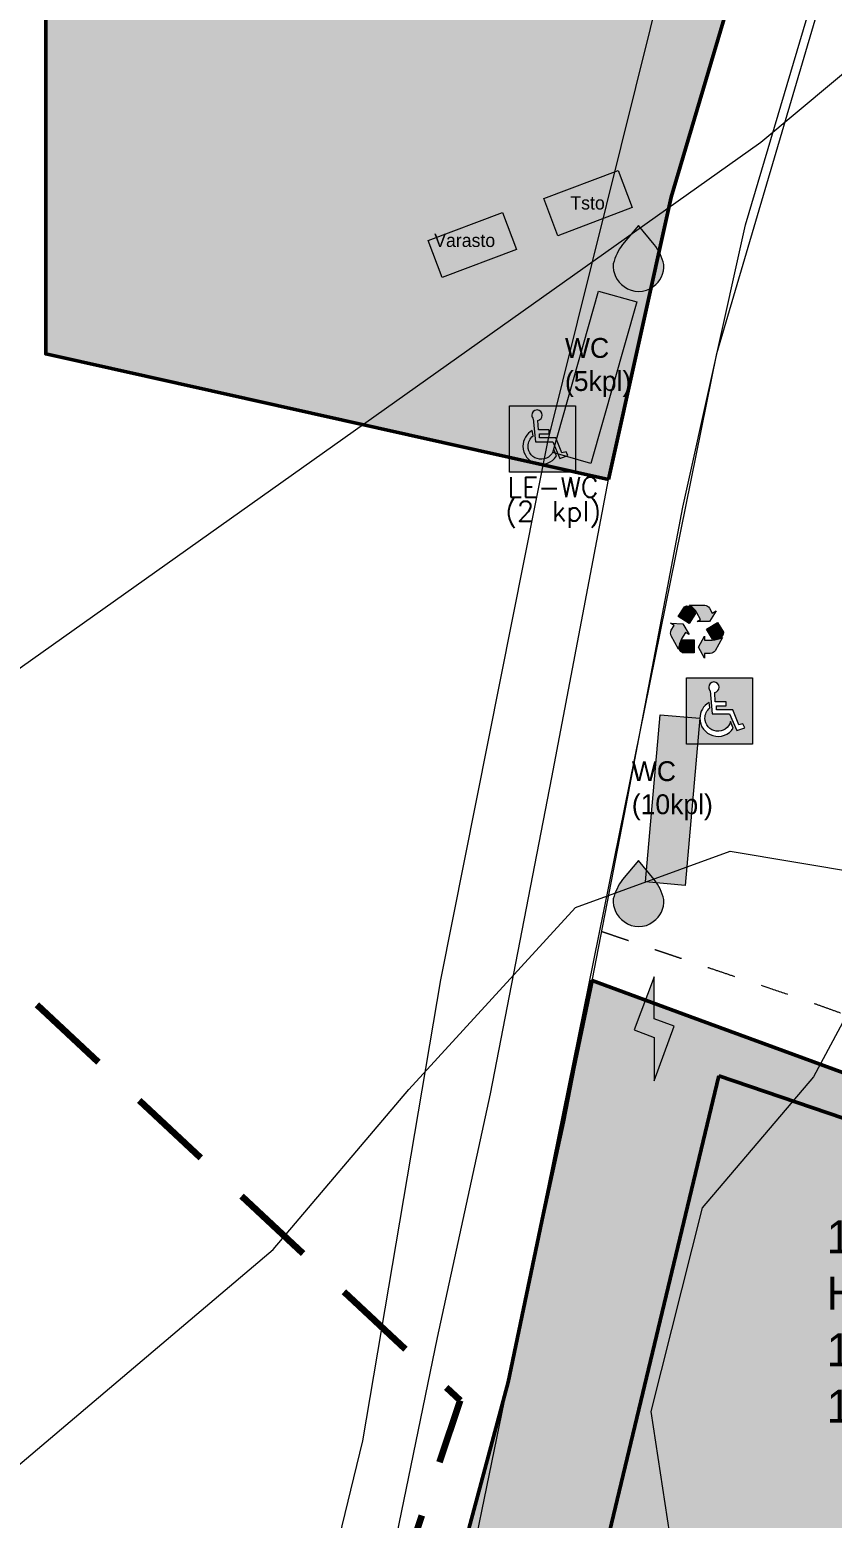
# Model space of a CAD drawing. Header units: millimetres. Extents: x 396621004 to 402046651, y 6785344214 to 6789799943.
# Drawn here: x 398782623 to 398843273, y 6787404145 to 6787516567 of the extents above; entities that cross this region are included whole.
import ezdxf
from ezdxf.enums import TextEntityAlignment as Align

# ---------------------------------------------------------------- set-up
doc = ezdxf.new("R2010")
doc.units = ezdxf.units.MM
doc.header["$MEASUREMENT"] = 0
for name, pattern in [('Katkoviiva', [4233.333333, 2116.666667, -2116.666667]), ('Katkoviiva pitkä', [10583.333015, 6349.999905, -4233.333111]), ('Piiloviiva', [3175, 2116.666667, -1058.333333])]:
    doc.linetypes.add(name, pattern=pattern)
for name, color, linetype, lineweight in [('01 Ilmakuva - tiet_Kynä_nro__2', 8, 'Continuous', 15), ('02 Johtolinjat_Kynä_nro__101', 252, 'Continuous', 15), ('02 Korkeuskayrat_Kynä_nro__2', 8, 'Continuous', 15), ('02 Polut_Kynä_nro__2', 8, 'Continuous', 15), ('03 Alueiden rajat_Kynä_nro__1', 7, 'Continuous', 13), ('03 Bajamajat_Kynä_nro__1', 7, 'Continuous', 13), ('03 Liikennealueet_Kynä_nro__1', 7, 'Continuous', 13), ('03 Liikennealueet_Kynä_nro__2', 8, 'Continuous', 15), ('03 Reitit_Kynä_nro__120', 7, 'Continuous', 20), ('04 Sähköt_Kynä_nro__1', 7, 'Continuous', 13), ('ARCHICAD-vyöhykeleimat_Kynä_nro__1', 7, 'Continuous', 13)]:
    doc.layers.add(name, color=color, linetype=linetype, lineweight=lineweight)
for name, color, linetype, lineweight, true_color in [('01 Suurleirialueen rajat_Kynä_nro__213', 7, 'Continuous', 100, 0xdf0000), ('02 Tiet_Kynä_nro__102', 7, 'Continuous', 15, 0xcccccc), ('03 Alaleirit_Kynä_nro__201', 7, 'Continuous', 50, 0x992dbe), ('03 Alaleirit_Kynä_nro__241', 7, 'Continuous', 13, 0xca92de), ('03 Alueiden rajat_Kynä_nro__205', 7, 'Continuous', 50, 0xb0b0b0), ('03 Alueiden rajat_Kynä_nro__225', 7, 'Continuous', 0, 0xc3c3c3), ('03 Alueiden rajat_Kynä_nro__4', 7, 'Continuous', 20, 0x029e21), ('03 Bajamajat_Kynä_nro__3', 7, 'Continuous', 18, 0xff6600), ('03 Bajamajat_Kynä_nro__4', 7, 'Continuous', 20, 0x029e21), ('03 Bajamajat_Kynä_nro__5', 7, 'Continuous', 25, 0x40a5ff), ('03 Vyöhykkeet_Kynä_nro__203', 7, 'Continuous', 50, 0xf6ea27), ('03 Vyöhykkeet_Kynä_nro__205', 7, 'Continuous', 50, 0xb0b0b0), ('04 Sähköt_Kynä_nro__203', 7, 'Continuous', 50, 0xf6ea27)]:
    doc.layers.add(name, color=color, linetype=linetype, lineweight=lineweight, true_color=true_color)
doc.layers.add('03 Vyöhykkeet', color=7, linetype='Continuous')

# ---------------------------------------------------------------- blocks, each defined once
blk = doc.blocks.new('Häekäsy_142_43', base_point=(398850300, 6787419146))
at = {"layer": '03 Vyöhykkeet_Kynä_nro__203', "linetype": 'Continuous', "lineweight": 0, "true_color": 0xfefefe}
blk.add_hatch(color=7, dxfattribs=at).paths.add_polyline_path([(398834692, 6787437558), (398826435, 6787403123), (398863904, 6787394138), (398881443, 6787426348), (398862964, 6787427946)])
at = {"layer": '03 Vyöhykkeet_Kynä_nro__205', "color": 253, "linetype": 'Continuous', "lineweight": 50, "true_color": 0xb0b0b0, "flags": 128}
blk.add_lwpolyline([(398834692, 6787437558), (398826435, 6787403123), (398863904, 6787394138), (398881443, 6787426348), (398862964, 6787427946)], close=True, dxfattribs=at)
at = {"layer": 'ARCHICAD-vyöhykeleimat_Kynä_nro__1', "color": 7, "lineweight": 13}
for tag, p in [('ROOM_NUMBER', (398842853, 6787426646)), ('ROOM_NAME', (398842853, 6787422398)), ('DUMMY_153', (398856498, 6787418466)), ('DUMMY_151', (398842853, 6787418119)), ('DUMMY_152', (398853579, 6787418116)), ('DUMMY_154', (398842853, 6787413858)), ('rivi_04b', (398847879, 6787413868))]:
    blk.add_attdef(tag, text='', height=2500, dxfattribs=at).set_placement(p, align=Align.TOP_LEFT)

msp = doc.modelspace()

# ---------------------------------------------------------------- hatches: boundary and pattern name
at = {"layer": '03 Alaleirit_Kynä_nro__241', "linetype": 'Continuous', "lineweight": 0, "true_color": 0x322437}
msp.add_hatch(color=189, dxfattribs=at).paths.add_polyline_path([(398761488.87, 6787280414.35), (398746065.9, 6787244069.89), (398749516.72, 6787237168.24), (398755090.21, 6787232398.87), (398817310.39, 6787205497.41), (398823436.09, 6787201950.59), (398834725.61, 6787195227.42), (398841315.09, 6787188671.56), (398846569.04, 6787188841.05), (398850594.55, 6787193256.54), (398857322.15, 6787205585.18), (398861008.93, 6787211268.97), (398868843.34, 6787207735.8), (398876831.37, 6787210961.74), (398892500.19, 6787215262.98), (398913182.02, 6787205390.16), (398915897.71, 6787217242.58), (398968839.6, 6787264556.27), (398994948.64, 6787284763.49), (399024965.2, 6787322368.63), (398911475.63, 6787410505.45), (398884356.17, 6787429343.56), (398863568.67, 6787430651.77), (398832518.41, 6787442040.02), (398825137.15, 6787444747.24), (398818787.92, 6787414409.87), (398809499.28, 6787379888.28), (398801044.48, 6787359877.27), (398785392.88, 6787325543.89)])
at = {"layer": '03 Alueiden rajat_Kynä_nro__225', "linetype": 'Continuous', "lineweight": 0, "true_color": 0x616161}
msp.add_hatch(color=251, dxfattribs=at).paths.add_polyline_path([(398826355.7, 6787482604.8), (398783831.9, 6787492078.48), (398783831.9, 6787663897.3), (398796612.43, 6787657024.31), (398803016.47, 6787652950.01), (398809281.79, 6787648963.96), (398817949.8, 6787640137.3), (398824117.04, 6787632096.66), (398830295.56, 6787620818.52), (398835630.14, 6787611926.41), (398841644.54, 6787602354.22), (398855703.42, 6787587020.71), (398863899.51, 6787579959.09), (398869144.37, 6787576553.78), (398864564.83, 6787571585.15), (398854827.23, 6787558062.06), (398846373.17, 6787542852.53), (398837668.5, 6787526094.75), (398831106.57, 6787503929.68)])
at = {"layer": '03 Alueiden rajat_Kynä_nro__4', "linetype": 'Continuous', "lineweight": 20, "true_color": 0x029e21}
for points in [[(398832461.14, 6787471733), (398831633.27, 6787472258.74), (398832099.45, 6787472990.21, -0.395889763), (398832706.79, 6787472854.58, -0.090965243), (398832939.82, 6787472484.06)], [(398834203.75, 6787472508.61), (398834507.22, 6787472675.83), (398833996.36, 6787471878.1), (398833056.49, 6787471876.41), (398833326.65, 6787472025.28), (398833045.23, 6787472536, 0.104084401), (398832481.24, 6787473112.94), (398833635.43, 6787473112.94, -0.201195296), (398833994.55, 6787472888.24)], [(398831335.9, 6787471576.73), (398831040.21, 6787471757.35), (398831986.28, 6787471709.26), (398832453.76, 6787470893.9), (398832190.52, 6787471054.69), (398831886.55, 6787470557.06, 0.104084401), (398831665.17, 6787469781.22), (398831092.88, 6787470783.54, -0.201195296), (398831109.95, 6787471206.83)], [(398833770.82, 6787471298.92), (398834607.42, 6787471810.67), (398835058.84, 6787471070, -0.395889763), (398834669.6, 6787470584.45, -0.090965243), (398834234.33, 6787470538.4)], [(398832826.85, 6787470491.23), (398832828.45, 6787469510.53), (398831961.06, 6787469510.53, -0.395889763), (398831749.01, 6787470095.59, -0.090965243), (398831936.22, 6787470491.23)], [(398833621.45, 6787469459.43), (398833621.45, 6787469112.94), (398833169.32, 6787469945.37), (398833621.45, 6787470769.35), (398833621.45, 6787470460.88), (398834204.57, 6787470460.88, 0.104084401), (398834982.07, 6787470676.38), (398834425.03, 6787469665.52, -0.201195296), (398834054.9, 6787469459.43)]]:
    msp.add_hatch(color=104, dxfattribs=at).paths.add_polyline_path(points)
at = {"layer": '03 Bajamajat_Kynä_nro__3', "linetype": 'Continuous', "lineweight": 18, "true_color": 0xff6600}
for points in [[(398822143.34, 6787484627.07), (398825607.6, 6787496827.29), (398828493.51, 6787496007.84), (398825029.25, 6787483807.61)], [(398829163.21, 6787452198.67), (398830279.53, 6787464831.98), (398833267.88, 6787464567.92), (398832151.56, 6787451934.61)]]:
    msp.add_hatch(color=30, dxfattribs=at).paths.add_polyline_path(points)
at = {"layer": '03 Bajamajat_Kynä_nro__4', "linetype": 'Continuous', "lineweight": 20, "true_color": 0x029e21}
h = msp.add_hatch(color=104, dxfattribs=at)
h.paths.add_polyline_path([(398818877.4, 6787488156.93), (398823877.4, 6787488156.93), (398823877.4, 6787483156.93), (398818877.4, 6787483156.93)])
h.paths.add_polyline_path([(398821355.7, 6787487456.28, 1), (398820564.54, 6787487456.28, 0.200136451), (398820681.72, 6787487175.25), (398820835.25, 6787485443.31), (398822148.92, 6787485443.31), (398822683.39, 6787484194.57), (398823292.77, 6787484399.36), (398823152.91, 6787484699.06), (398822843.22, 6787484614.15), (398822388.68, 6787485757.99), (398821149.93, 6787485757.99), (398821149.93, 6787486037.71), (398821889.19, 6787486037.71), (398821889.19, 6787486342.4), (398821060.02, 6787486342.4), (398821029.65, 6787487066.86, 0.363359054)], flags=0)
h.paths.add_polyline_path([(398820595.64, 6787486307.18, 0.270475744), (398819899.03, 6787485113.64, 0.749567339), (398822424.83, 6787484375.43), (398822222.79, 6787484862.86, -0.878957873), (398820284.39, 6787485113.64, -0.229480682), (398820659.04, 6787485886.96)], flags=0)
h = msp.add_hatch(color=104, dxfattribs=at)
h.paths.add_polyline_path([(398832246.25, 6787467611.2), (398837246.25, 6787467611.2), (398837246.25, 6787462611.2), (398832246.25, 6787462611.2)])
h.paths.add_polyline_path([(398834724.55, 6787466910.56, 1), (398833933.39, 6787466910.56, 0.200136451), (398834050.58, 6787466629.53), (398834204.1, 6787464897.59), (398835517.77, 6787464897.59), (398836052.24, 6787463648.85), (398836661.62, 6787463853.64), (398836521.76, 6787464153.34), (398836212.08, 6787464068.42), (398835757.53, 6787465212.27), (398834518.78, 6787465212.27), (398834518.78, 6787465491.99), (398835258.04, 6787465491.99), (398835258.04, 6787465796.68), (398834428.87, 6787465796.68), (398834398.51, 6787466521.14, 0.363359054)], flags=0)
h.paths.add_polyline_path([(398833964.49, 6787465761.45, 0.270475744), (398833267.88, 6787464567.92, 0.749567339), (398835793.68, 6787463829.71), (398835591.64, 6787464317.14, -0.878957873), (398833653.24, 6787464567.92, -0.229480682), (398834027.89, 6787465341.23)], flags=0)
at = {"layer": '03 Bajamajat_Kynä_nro__5', "linetype": 'Continuous', "lineweight": 25, "true_color": 0x40a5ff}
for points in [[(398826726.47, 6787498895.13, 0.271295832), (398827541.38, 6787497171.28, 0.34117892), (398829751.05, 6787497171.28, 0.268495048), (398830534.86, 6787498831.89, 0.116554301), (398829814.81, 6787500355.07), (398828638.38, 6787501794.33), (398827426.6, 6787500355.07, 0.097190875)], [(398826726.47, 6787450930.63, 0.271295832), (398827541.38, 6787449206.78, 0.34117892), (398829751.05, 6787449206.78, 0.268495048), (398830534.86, 6787450867.39, 0.116554301), (398829814.81, 6787452390.57), (398828638.38, 6787453829.83), (398827426.6, 6787452390.57, 0.097190875)]]:
    msp.add_hatch(color=153, dxfattribs=at).paths.add_polyline_path(points)
at = {"layer": '03 Liikennealueet_Kynä_nro__2', "linetype": 'Continuous', "lineweight": 15}
for points in [[(398821482.08, 6787503818.85), (398827095.43, 6787505937.89), (398828154.95, 6787503131.21), (398822541.6, 6787501012.18)], [(398812725.85, 6787500653.52), (398818339.2, 6787502772.56), (398819398.72, 6787499965.88), (398813785.37, 6787497846.84)]]:
    msp.add_hatch(color=8, dxfattribs=at).paths.add_polyline_path(points)
at = {"layer": '04 Sähköt_Kynä_nro__203', "linetype": 'Continuous', "lineweight": 50, "true_color": 0xf6ea27}
msp.add_hatch(color=2, dxfattribs=at).paths.add_polyline_path([(398831313.86, 6787441311.83), (398829813.86, 6787441857.84), (398829813.86, 6787445026.33), (398828313.86, 6787441026.33), (398829813.86, 6787440463.83), (398829813.86, 6787437191.01)])

# ---------------------------------------------------------------- linework, layer by layer
at = {"layer": '01 Ilmakuva - tiet_Kynä_nro__2', "color": 8, "linetype": 'Continuous', "lineweight": 15, "flags": 128}
for points in [[(398830619.55, 6787521137.63), (398821771.27, 6787485560.19), (398813660.36, 6787444821.26), (398807761.51, 6787409981.18), (398801488.08, 6787384207.85), (398790075.77, 6787355012.08), (398770893.7, 6787318549.01), (398740846.43, 6787265090.68), (398726024.23, 6787234500.48), (398713922.88, 6787217013.92), (398697711.09, 6787201493.71), (398681333.58, 6787186941.26), (398661580.64, 6787175870.58), (398636510.53, 6787169050.04), (398619551.34, 6787166284.95), (398590375.93, 6787157851.39), (398467733.71, 6787134766.44)], [(398761865.42, 6787281301.7), (398791863.41, 6787338277.87), (398809120.2, 6787378876.22), (398819052.78, 6787415695.38), (398834561.45, 6787492112.18), (398842573.62, 6787519310.27)]]:
    msp.add_lwpolyline(points, dxfattribs=at)
at = {"layer": '01 Suurleirialueen rajat_Kynä_nro__213', "color": 12, "linetype": 'Katkoviiva pitkä', "lineweight": 100, "true_color": 0xdf0000, "flags": 128}
msp.add_lwpolyline([(398330494.03, 6787307321.49), (398263355.87, 6787242829.17), (398371405.31, 6787082871.69), (398378152.2, 6787092793.59), (398390058.47, 6787104302.99), (398406330.38, 6787112637.38), (398431413.52, 6787120763.59), (398481595.34, 6787023046.18), (398483711.74, 6787029131.63), (398489929.51, 6787033232.58), (398502629.52, 6787040905.8), (398515461.74, 6787046594.4), (398530278.51, 6787052282.63), (398547669.93, 6787057807.78), (398558914.74, 6787063099.4), (398572805.36, 6787067398.6), (398581735.11, 6787070375.22), (398593310.92, 6787075005.59), (398604224.92, 6787081620.4), (398614477.54, 6787085588.78), (398625722.11, 6787086581.4), (398632667.55, 6787088234.59), (398636636.11, 6787091211.22), (398641266.73, 6787096172.22), (398644243.11, 6787102125.22), (398650857.92, 6787111055.21), (398655818.91, 6787117669.77), (398660118.11, 6787122299.78), (398664748.11, 6787124284.22), (398676985.54, 6787123953.4), (398692198.92, 6787120646.4), (398703774.72, 6787115354.41), (398715680.91, 6787110393.41), (398721964.73, 6787104771.4), (398724610.72, 6787095180.03), (398731886.72, 6787089888.59), (398732878.91, 6787081950.78), (398732547.92, 6787076659.4), (398736185.92, 6787077320.59), (398740485.36, 6787073021.4), (398739162.54, 6787063761.02), (398731886.72, 6787054831.21), (398722956.91, 6787048216.41), (398712042.73, 6787040609.41), (398702120.73, 6787037964.03), (398697490.55, 6787028372.59), (398697490.55, 6787016135.78), (398698548.96, 6787001098.61), (398707015.51, 6786987340), (398709132.33, 6786968290.2), (398711248.91, 6786950298.38), (398719715.95, 6786930190.22), (398724871.34, 6786911865.03), (398722890.94, 6786901614.78), (398720774.11, 6786887856.42), (398727123.91, 6786871981.42), (398733474.31, 6786864573.4), (398751465.52, 6786861398.41), (398765223.94, 6786862456.58), (398776865.73, 6786855048.01), (398787448.92, 6786847639.99), (398795915.72, 6786838114.6), (398806499.33, 6786821181.19), (398813907.35, 6786798956.4), (398812849.13, 6786786256.2), (398808615.91, 6786774615.03), (398804382.76, 6786764031.41), (398799090.76, 6786749214.57), (398794857.55, 6786734397.8), (398785332.71, 6786716405.98), (398783215.76, 6786702647.62), (398777924.14, 6786675131.2), (398778982.31, 6786657139.62), (398784274.11, 6786645497.59), (398798032.35, 6786625389.38), (398820257.51, 6786609514.2), (398827665.72, 6786596814.18), (398837191.11, 6786588347.81), (398849890.75, 6786572472.81), (398864707.52, 6786552364.42), (398873174.5, 6786537547.58), (398879524.54, 6786537547.58), (398887990.91, 6786533314.43), (398886932.56, 6786523789.22), (398899632.76, 6786524847.39), (398905982.92, 6786518497.78), (398908099.55, 6786504739.42), (398915507.76, 6786503681), (398926091.31, 6786505797.4), (398933499.33, 6786504739.42), (398943024.72, 6786499447.18), (398959957.95, 6786494155.61), (398970541.14, 6786490980.81), (398979008.12, 6786493097.39), (398990649.91, 6786493097.39), (399002291.14, 6786492038.98), (399011816.53, 6786485689.18), (399028749.76, 6786484631.02), (399035099.74, 6786476163.98), (399042508.12, 6786462405.98), (399046741.52, 6786466639.2), (399054149.54, 6786474047.4), (399059441.72, 6786484631.02), (399064733.16, 6786501564.18), (399072141.36, 6786512147.37), (399082724.92, 6786518497.78), (399094366.52, 6786522730.99), (399100559.94, 6786527222.02), (399109182.93, 6786529080.6), (399122388.13, 6786534894.81), (399122941.35, 6786540722.39), (399121883.12, 6786548130.77), (399115533.33, 6786554480.99), (399110241.34, 6786567181.19), (399110241.34, 6786574589.39), (399113416.75, 6786579880.77), (399109182.93, 6786593639.2), (399107066.35, 6786608456.21), (399102833.14, 6786620098), (399100716.74, 6786630681), (399098599.92, 6786641264.38), (399103891.55, 6786649731.18), (399113416.75, 6786653964.57), (399118708.32, 6786665605.99), (399104949.71, 6786676189.61), (399091191.35, 6786697356.18), (399085899.72, 6786723814.79), (399086958.14, 6786750272.8), (399099658.33, 6786789431.19), (399118708.32, 6786819064.61), (399141991.34, 6786846581.58), (399150458.32, 6786860340), (399153633.31, 6786880448.4), (399154691.53, 6786902673.19), (399156808.11, 6786919606.6), (399163158.51, 6786937598.18), (399171625.13, 6786949240.21), (399188558.11, 6786961940.4), (399203375.13, 6786961940.4), (399216074.71, 6786955590), (399224541.51, 6786943948.58), (399229833.14, 6786922781.59), (399227716.56, 6786903731.42), (399220308.54, 6786894206.82), (399211841.56, 6786879389.99), (399198083.32, 6786868806.62), (399184325.14, 6786857164.83), (399174799.75, 6786847639.99), (399177974.92, 6786837056.43), (399183266.73, 6786828590), (399192791.51, 6786822239.78), (399207608.34, 6786819064.61), (399227716.56, 6786816947.97), (399244649.91, 6786822239.78), (399268991.52, 6786822239.78), (399289100.35, 6786820123.02), (399308150.34, 6786812715), (399314500.13, 6786804248.02), (399324025.34, 6786775673.19), (399326141.91, 6786754506.38), (399318733.71, 6786735456.21), (399307091.92, 6786703706.03), (399297566.72, 6786679364.42), (399296508.31, 6786653964.57), (399308150.34, 6786646556), (399316616.7, 6786641264.38), (399333550.12, 6786642322.79), (399354717.11, 6786645497.59), (399367416.94, 6786651847.63), (399395992.13, 6786677247.78), (399401283.51, 6786689947.97), (399412925.54, 6786733339.57), (399413983.71, 6786777789.83), (399410808.9, 6786816947.97), (399404458.56, 6786852931.43), (399395992.13, 6786900556.8), (399367416.94, 6786975698.4), (399350483.71, 6787037082.01), (399441500.74, 6787050840.43), (399455258.92, 6787223348.97), (399502033.89, 6787410016.96), (399490193.76, 6787413721.14), (399476964.57, 6787417359.16), (399463735.38, 6787420666.46), (399451498.37, 6787419343.54), (399441576.48, 6787412728.95), (399436284.8, 6787402145.59), (399432977.5, 6787392223.7), (399426362.91, 6787382632.53), (399422394.15, 6787371718.45), (399419748.31, 6787363119.47), (399416771.74, 6787355512.69), (399416110.28, 6787337322.55), (399415448.82, 6787319132.4), (399418425.39, 6787305241.75), (399418094.66, 6787292343.29), (399411480.06, 6787281429.2), (399400565.98, 6787268530.74), (399389651.89, 6787258278.12), (399381052.92, 6787250009.87), (399376942.14, 6787241340.8), (399371650.52, 6787233932.23), (399361067.14, 6787222290.81), (399349425.12, 6787219115.82), (399335666.75, 6787213823.83), (399321908.76, 6787219115.82), (399302858.71, 6787225465.8), (399290158.51, 6787236048.99), (399277458.32, 6787248748.82), (399270050.36, 6787258274.21), (399268688.56, 6787266894.73), (399264455.22, 6787276684.33), (399259692.71, 6787287796.86), (399257576.04, 6787298644.79), (399252813.53, 6787309492.73), (399251226.03, 6787322721.93), (399248051.02, 6787334363.62), (399248966.04, 6787356285.49), (399245658.74, 6787363230.82), (399247973.85, 6787378775.12), (399251281.15, 6787387043.37), (399259218.66, 6787397295.99), (399265171.8, 6787411517.37), (399268479.1, 6787424746.57), (399273109.32, 6787437314.3), (399280054.64, 6787445582.54), (399290307.27, 6787453850.79), (399301221.35, 6787456165.9), (399309489.6, 6787453520.06), (399318419.3, 6787449551.3), (399336609.44, 6787449551.3), (399342231.85, 6787454512.25), (399343224.04, 6787460796.12), (399343885.5, 6787468072.17), (399348184.99, 6787473694.58), (399352153.75, 6787478655.53), (399355130.31, 6787486262.31), (399360752.72, 6787495192.02), (399364390.75, 6787504121.72), (399369682.43, 6787513051.43), (399378612.13, 6787521319.68), (399386880.38, 6787528926.46), (399390849.14, 6787533887.41), (399394817.89, 6787534218.14), (399406062.71, 6787534218.14), (399417307.52, 6787534218.14), (399419291.9, 6787540171.28), (399419953.36, 6787551085.36), (399416315.33, 6787562330.17), (399410031.47, 6787571921.34), (399402424.68, 6787579858.85), (399390849.14, 6787583496.88), (399381257.97, 6787584489.07), (399375304.83, 6787581512.5), (399369682.43, 6787574897.91), (399363067.83, 6787569275.5), (399357114.69, 6787568614.04), (399349177.18, 6787573905.72), (399341901.12, 6787582173.96), (399335617.25, 6787592426.59), (399332640.69, 6787604332.86), (399333963.61, 6787620538.62), (399339337.97, 6787635041.13), (399342314.53, 6787648931.78), (399346283.29, 6787660507.32), (399350252.05, 6787669106.3), (399357858.84, 6787681012.57), (399364804.16, 6787691265.2), (399373733.87, 6787701517.82), (399380348.46, 6787710778.26), (399384978.68, 6787721030.88), (399385640.14, 6787731283.51), (399386301.6, 6787739551.75), (399391924.01, 6787749473.65), (399398869.33, 6787759064.81), (399408460.5, 6787768325.25), (399412098.53, 6787780231.52), (399408791.23, 6787794122.17), (399402798.4, 6787804454.17), (399395654.64, 6787816360.45), (399382954.62, 6787829060.47), (399368667.09, 6787829060.47), (399361920.2, 6787835410.49), (399351204.55, 6787846126.13), (399343267.04, 6787862398.04), (399342473.28, 6787878273.07), (399347235.79, 6787896529.36), (399357157.69, 6787913198.14), (399371048.34, 6787929470.05), (399386923.37, 6787946932.58), (399409148.42, 6787959235.73), (399427801.58, 6787958441.98), (399441824.52, 6787955663.85), (399435209.93, 6788003950.41), (399289318.39, 6788008712.92), (399206768.22, 6787976169.1), (399228199.51, 6787789637.48), (398842396.45, 6787856021.47), (398735589.51, 6787874399.42), (398517791.84, 6787911875.22), (398528573.64, 6788039933.81), (398768815.78, 6788048929.66), (398809032.53, 6788260596.75), (398899520.21, 6788317217.7), (398720379.3, 6788305223.23), (398571683.17, 6788341206.64), (398534112.26, 6788397827.58), (398294928.45, 6788248602.28), (398306503.99, 6787970154.23), (398468429.31, 6787857044.63), (398483753.13, 6787866128.67), (398514841.73, 6787881342.24), (398559820.99, 6787879357.87), (398575696.02, 6787851576.56), (398574373.1, 6787840993.21), (398565774.13, 6787824456.71), (398558498.07, 6787803951.46), (398557836.61, 6787710685.65), (398559820.99, 6787704732.52), (398571065.8, 6787690180.4), (398588925.21, 6787678274.13), (398612076.3, 6787664383.48), (398630597.17, 6787655123.04), (398633904.47, 6787624034.44), (398638534.69, 6787597576.05), (398642503.45, 6787573102.04), (398647133.66, 6787568471.83), (398655732.64, 6787562518.69), (398670946.21, 6787561195.77), (398691451.46, 6787557227.01), (398708649.41, 6787550612.42), (398725185.9, 6787537383.22), (398739076.56, 6787520846.73), (398743045.31, 6787501002.94), (398744368.23, 6787479174.77), (398815144.42, 6787413028.81), (398793316.25, 6787347544.3), (398754640.94, 6787279440.59), (398741901.13, 6787253553.2), (398724791.33, 6787218540.01), (398708704.72, 6787202241.19), (398689654.36, 6787184038), (398672297.73, 6787173666.6), (398653670.9, 6787166469.58), (398631445.93, 6787161601.6), (398627974.49, 6787171545.87), (398623211.98, 6787179086.51), (398621624.47, 6787189405.28), (398620036.97, 6787201311.56), (398620036.97, 6787215202.21), (398620433.85, 6787245364.77), (398623211.98, 6787254096.04), (398628768.24, 6787264017.93), (398600590.06, 6787346568.1), (398596224.42, 6787349346.23), (398587890.03, 6787351330.61), (398577174.38, 6787352918.11), (398484283.4, 6787336425.72)], close=True, dxfattribs=at)
at = {"layer": '02 Johtolinjat_Kynä_nro__101', "color": 252, "linetype": 'Continuous', "lineweight": 15, "flags": 128}
msp.add_lwpolyline([(399268334.33, 6787838324.12), (399173797.03, 6787766327.65), (398871282.74, 6787535954.95), (398837875.02, 6787508048.56), (398773283.38, 6787462248.08), (398719347.5, 6787422388.97), (398655707.72, 6787374548.02)], dxfattribs=at)
at = {"layer": '02 Korkeuskayrat_Kynä_nro__2', "color": 8, "linetype": 'Continuous', "lineweight": 15, "flags": 128}
msp.add_lwpolyline([(398778733.4, 6787405585.12), (398801030.49, 6787424429.43), (398811281.93, 6787436522.2), (398823858.26, 6787450265.34), (398835550.12, 6787454526.32), (398845489.89, 6787452865.94), (398847006.12, 6787447044.61), (398841850.92, 6787437492.42), (398833435.82, 6787427580.15), (398829552.57, 6787412216.64), (398831329.93, 6787400633.99), (398846862.92, 6787376948.57), (398858630.6, 6787364935.82), (398872082.98, 6787357364.09), (398889342.79, 6787351132.66), (398911690.42, 6787346941.7), (398922430.43, 6787352502.98), (398937542.24, 6787366896.27)], dxfattribs=at)
at = {"layer": '02 Polut_Kynä_nro__2', "color": 8, "linetype": 'Piiloviiva', "lineweight": 15, "flags": 128}
msp.add_lwpolyline([(398959695.86, 6787315797.62), (398956496.26, 6787316538.09), (398934023.67, 6787344819.56), (398925931.38, 6787370010.57), (398911475.63, 6787410505.45), (398884356.17, 6787429343.56), (398863568.67, 6787430651.77), (398827710.12, 6787443803.55)], dxfattribs=at)
at = {"layer": '02 Tiet_Kynä_nro__102', "color": 254, "linetype": 'Continuous', "lineweight": 15, "true_color": 0xcccccc, "flags": 128}
for points in [[(398732050.6, 6787238222.74), (398739568.05, 6787252642.19), (398761578.74, 6787293241.48), (398772049.19, 6787312515.89), (398783328.3, 6787334610.94), (398793941.95, 6787355615.75), (398800950.32, 6787374169.99), (398808716.82, 6787394904.73), (398813434, 6787417799.97), (398817452.02, 6787436194.18), (398822084.96, 6787460089.65), (398826355.7, 6787482604.8), (398831106.57, 6787503929.68), (398837668.5, 6787526094.75), (398846454.24, 6787543008.62), (398854827.23, 6787558062.06), (398864564.83, 6787571585.15), (398869144.37, 6787576553.78)], [(398737292.13, 6787235344.69), (398745186.83, 6787250537.59), (398767197.52, 6787291136.88), (398777667.97, 6787310411.29), (398788947.08, 6787332506.35), (398799560.72, 6787353511.15), (398806569.1, 6787372065.4), (398814335.6, 6787392800.14), (398819052.78, 6787415695.38), (398823070.8, 6787434089.59), (398827703.74, 6787457985.05), (398831974.47, 6787480500.2), (398836725.35, 6787501825.08), (398843287.28, 6787523990.15), (398852073.02, 6787540904.02), (398860446.01, 6787555957.47), (398870183.61, 6787569480.56), (398875803.71, 6787575578.16)]]:
    msp.add_lwpolyline(points, dxfattribs=at)
at = {"layer": '03 Alaleirit_Kynä_nro__201', "color": 215, "linetype": 'Continuous', "lineweight": 50, "true_color": 0x992dbe, "flags": 128}
msp.add_lwpolyline([(398915897.71, 6787217242.58), (398968839.6, 6787264556.27), (398994948.64, 6787284763.49), (399024965.2, 6787322368.63), (398911475.63, 6787410505.45), (398884356.17, 6787429343.56), (398863568.67, 6787430651.77), (398832518.41, 6787442040.02), (398825137.15, 6787444747.24), (398818787.92, 6787414409.87), (398809499.28, 6787379888.28), (398801044.48, 6787359877.27), (398785392.88, 6787325543.89), (398761488.87, 6787280414.35), (398746065.9, 6787244069.89)], dxfattribs=at)
at = {"layer": '03 Alueiden rajat_Kynä_nro__1', "color": 7, "linetype": 'Continuous', "lineweight": 13, "flags": 128}
for points in [[(398832461.14, 6787471733), (398831633.27, 6787472258.74), (398832099.45, 6787472990.21, -0.395889763), (398832706.79, 6787472854.58, -0.090965243), (398832939.82, 6787472484.06)], [(398834203.75, 6787472508.61), (398834507.22, 6787472675.83), (398833996.36, 6787471878.1), (398833056.49, 6787471876.41), (398833326.65, 6787472025.28), (398833045.23, 6787472536, 0.104084401), (398832481.24, 6787473112.94), (398833635.43, 6787473112.94, -0.201195296), (398833994.55, 6787472888.24)], [(398831335.9, 6787471576.73), (398831040.21, 6787471757.35), (398831986.28, 6787471709.26), (398832453.76, 6787470893.9), (398832190.52, 6787471054.69), (398831886.55, 6787470557.06, 0.104084401), (398831665.17, 6787469781.22), (398831092.88, 6787470783.54, -0.201195296), (398831109.95, 6787471206.83)], [(398833770.82, 6787471298.92), (398834607.42, 6787471810.67), (398835058.84, 6787471070, -0.395889763), (398834669.6, 6787470584.45, -0.090965243), (398834234.33, 6787470538.4)], [(398832826.85, 6787470491.23), (398832828.45, 6787469510.53), (398831961.06, 6787469510.53, -0.395889763), (398831749.01, 6787470095.59, -0.090965243), (398831936.22, 6787470491.23)], [(398833621.45, 6787469459.43), (398833621.45, 6787469112.94), (398833169.32, 6787469945.37), (398833621.45, 6787470769.35), (398833621.45, 6787470460.88), (398834204.57, 6787470460.88, 0.104084401), (398834982.07, 6787470676.38), (398834425.03, 6787469665.52, -0.201195296), (398834054.9, 6787469459.43)]]:
    msp.add_lwpolyline(points, format="xyb", close=True, dxfattribs=at)
at = {"layer": '03 Alueiden rajat_Kynä_nro__205', "color": 253, "linetype": 'Continuous', "lineweight": 50, "true_color": 0xb0b0b0, "flags": 128}
msp.add_lwpolyline([(398826355.7, 6787482604.8), (398783831.9, 6787492078.48), (398783831.9, 6787663897.3), (398796612.43, 6787657024.31), (398803016.47, 6787652950.01), (398809281.79, 6787648963.96), (398817949.8, 6787640137.3), (398824117.04, 6787632096.66), (398830295.56, 6787620818.52), (398835630.14, 6787611926.41), (398841644.54, 6787602354.22), (398855703.42, 6787587020.71), (398863899.51, 6787579959.09), (398869144.37, 6787576553.78), (398864564.83, 6787571585.15), (398854827.23, 6787558062.06), (398846373.17, 6787542852.53), (398837668.5, 6787526094.75), (398831106.57, 6787503929.68)], close=True, dxfattribs=at)
at = {"layer": '03 Bajamajat_Kynä_nro__1', "color": 7, "linetype": 'Continuous', "lineweight": 13, "flags": 128}
for points in [[(398826726.47, 6787498895.13, 0.271295832), (398827541.38, 6787497171.28, 0.34117892), (398829751.05, 6787497171.28, 0.268495048), (398830534.86, 6787498831.89, 0.116554301), (398829814.81, 6787500355.07), (398828638.38, 6787501794.33), (398827426.6, 6787500355.07, 0.097190875)], [(398821355.7, 6787487456.28, 1), (398820564.54, 6787487456.28, 0.200136451), (398820681.72, 6787487175.25), (398820835.25, 6787485443.31), (398822148.92, 6787485443.31), (398822683.39, 6787484194.57), (398823292.77, 6787484399.36), (398823152.91, 6787484699.06), (398822843.22, 6787484614.15), (398822388.68, 6787485757.99), (398821149.93, 6787485757.99), (398821149.93, 6787486037.71), (398821889.19, 6787486037.71), (398821889.19, 6787486342.4), (398821060.02, 6787486342.4), (398821029.65, 6787487066.86, 0.363359054)], [(398820595.64, 6787486307.18, 0.270475744), (398819899.03, 6787485113.64, 0.749567339), (398822424.83, 6787484375.43), (398822222.79, 6787484862.86, -0.878957873), (398820284.39, 6787485113.64, -0.229480682), (398820659.04, 6787485886.96)], [(398834724.55, 6787466910.56, 1), (398833933.39, 6787466910.56, 0.200136451), (398834050.58, 6787466629.53), (398834204.1, 6787464897.59), (398835517.77, 6787464897.59), (398836052.24, 6787463648.85), (398836661.62, 6787463853.64), (398836521.76, 6787464153.34), (398836212.08, 6787464068.42), (398835757.53, 6787465212.27), (398834518.78, 6787465212.27), (398834518.78, 6787465491.99), (398835258.04, 6787465491.99), (398835258.04, 6787465796.68), (398834428.87, 6787465796.68), (398834398.51, 6787466521.14, 0.363359054)], [(398833964.49, 6787465761.45, 0.270475744), (398833267.88, 6787464567.92, 0.749567339), (398835793.68, 6787463829.71), (398835591.64, 6787464317.14, -0.878957873), (398833653.24, 6787464567.92, -0.229480682), (398834027.89, 6787465341.23)], [(398826726.47, 6787450930.63, 0.271295832), (398827541.38, 6787449206.78, 0.34117892), (398829751.05, 6787449206.78, 0.268495048), (398830534.86, 6787450867.39, 0.116554301), (398829814.81, 6787452390.57), (398828638.38, 6787453829.83), (398827426.6, 6787452390.57, 0.097190875)]]:
    msp.add_lwpolyline(points, format="xyb", close=True, dxfattribs=at)
for points in [[(398822143.34, 6787484627.07), (398825607.6, 6787496827.29), (398828493.51, 6787496007.84), (398825029.25, 6787483807.61)], [(398818877.4, 6787488156.93), (398823877.4, 6787488156.93), (398823877.4, 6787483156.93), (398818877.4, 6787483156.93)], [(398832246.25, 6787467611.2), (398837246.25, 6787467611.2), (398837246.25, 6787462611.2), (398832246.25, 6787462611.2)], [(398829163.21, 6787452198.67), (398830279.53, 6787464831.98), (398833267.88, 6787464567.92), (398832151.56, 6787451934.61)]]:
    msp.add_lwpolyline(points, close=True, dxfattribs=at)
at = {"layer": '03 Liikennealueet_Kynä_nro__1', "color": 7, "linetype": 'Continuous', "lineweight": 13, "flags": 128}
for points in [[(398821482.08, 6787503818.85), (398827095.43, 6787505937.89), (398828154.95, 6787503131.21), (398822541.6, 6787501012.18)], [(398812725.85, 6787500653.52), (398818339.2, 6787502772.56), (398819398.72, 6787499965.88), (398813785.37, 6787497846.84)]]:
    msp.add_lwpolyline(points, close=True, dxfattribs=at)
at = {"layer": '03 Reitit_Kynä_nro__120', "color": 7, "linetype": 'Katkoviiva', "lineweight": 20}
msp.add_open_spline([(398825858.18, 6787448466.12), (398825858.18, 6787448466.12), (398831150.36, 6787446661.86), (398836450.73, 6787444881.89), (398841261.47, 6787443266.35), (398846103.11, 6787441696.14), (398850645.97, 6787439440.38), (398855751.83, 6787436905.07), (398860484.6, 6787433401.75), (398866087.27, 6787432525.43), (398871078.41, 6787431744.76), (398876152.67, 6787433189.21), (398881165.72, 6787432525.43), (398883298.44, 6787432243.04), (398885341.63, 6787431542.46), (398887316.99, 6787430686.65), (398894442.75, 6787427599.47), (398900556.47, 6787422659.27), (398906717.15, 6787417910.94), (398916337.34, 6787410496.2), (398925995.31, 6787403131.14), (398935580.79, 6787395671.74), (398944980.55, 6787388356.86), (398954352.35, 6787381006.35), (398963734.67, 6787373669.13), (398975601.86, 6787364388.68), (398987230.69, 6787354786.68), (398999459.34, 6787345988.42), (399006957.66, 6787340593.54), (399014824.43, 6787335597.97), (399021225.37, 6787328954.14), (399025609.34, 6787324403.82), (399029497.04, 6787318465.49), (399035657.19, 6787318307.71), (399037928.16, 6787318249.55), (399040082.28, 6787319035.33), (399042045.05, 6787320200.41), (399048402.68, 6787323974.25), (399052615.42, 6787330365.48), (399057659.81, 6787335815.17), (399067655.73, 6787346614.25), (399080604.64, 6787354201.59), (399091340.7, 6787364275.21), (399098122.2, 6787370638.28), (399104124.16, 6787377768.58), (399109945.59, 6787385025.32), (399116767.75, 6787393529.52), (399123353.78, 6787402227.68), (399130551.7, 6787410414.42), (399136247.06, 6787416892.18), (399142340.72, 6787423004.26), (399148272.72, 6787429267.13), (399156902.68, 6787438378.45), (399165185.36, 6787447812.71), (399173824.14, 6787456915.65), (399178393.36, 6787461730.38), (399186232.43, 6787469791.15), (399186232.43, 6787469791.15)], degree=3, knots=[0, 0, 0, 0, 1, 1, 1, 2, 2, 2, 3, 3, 3, 4, 4, 4, 5, 5, 5, 6, 6, 6, 7, 7, 7, 8, 8, 8, 9, 9, 9, 10, 10, 10, 11, 11, 11, 12, 12, 12, 13, 13, 13, 14, 14, 14, 15, 15, 15, 16, 16, 16, 17, 17, 17, 18, 18, 18, 19, 19, 19, 19], dxfattribs=at)
at = {"layer": '03 Vyöhykkeet', "color": 7, "linetype": 'Continuous', "lineweight": 0, "true_color": 0xfefefe, "flags": 128}
msp.add_lwpolyline([(398834692.31, 6787437558.31), (398826435.07, 6787403123.04), (398863904.3, 6787394138.28), (398881443.2, 6787426347.9), (398862964.3, 6787427946.13)], close=True, dxfattribs=at)
at = {"layer": '04 Sähköt_Kynä_nro__1', "color": 7, "linetype": 'Continuous', "lineweight": 13, "flags": 128}
msp.add_lwpolyline([(398831313.86, 6787441311.83), (398829813.86, 6787441857.84), (398829813.86, 6787445026.33), (398828313.86, 6787441026.33), (398829813.86, 6787440463.83), (398829813.86, 6787437191.01)], close=True, dxfattribs=at)

# ---------------------------------------------------------------- block references
at = {"layer": '03 Vyöhykkeet', "color": 7, "linetype": 'Continuous', "lineweight": 13}
msp.add_blockref('Häekäsy_142_43', (398850299.77, 6787419145.7), dxfattribs=at).add_auto_attribs({'ROOM_NAME': 'Häekäsy ', 'ROOM_NUMBER': '142', 'rivi_04b': ' hlö', 'DUMMY_151': '1\xa0467,0 ', 'DUMMY_152': 'm', 'DUMMY_153': '2', 'DUMMY_154': '118 '})

# ---------------------------------------------------------------- texts
at = {"layer": '03 Bajamajat_Kynä_nro__1', "color": 7, "lineweight": 13, "insert": (398823071.59, 6787488833.45), "char_height": 1500, "attachment_point": 7}
msp.add_mtext('{WC^M(5kpl)}', dxfattribs=at)
at = {"layer": '03 Bajamajat_Kynä_nro__1', "color": 7, "linetype": 'Continuous', "lineweight": 13, "insert": (398822174.41, 6787482768.69), "char_height": 1500, "attachment_point": 2, "line_spacing_factor": 0.726183}
msp.add_mtext('\\A1;{\\pqc;\\Ftxt.shx;LE-WC\\P\\pqc;\\Ftxt.shx;(2 kpl)}', dxfattribs=at)
at = {"layer": '03 Bajamajat_Kynä_nro__1', "color": 7, "lineweight": 13, "insert": (398828122.63, 6787456867.26), "char_height": 1500, "attachment_point": 7, "rotation": 0}
msp.add_mtext('{WC^M(10kpl)}', dxfattribs=at)
at = {"layer": '03 Liikennealueet_Kynä_nro__1', "color": 7, "lineweight": 13, "char_height": 1000, "attachment_point": 7}
for s, insert in [('{Tsto}', (398823481.57, 6787502975.03)), ('{Varasto}', (398813189.74, 6787500146.16))]:
    msp.add_mtext(s, dxfattribs=dict(at, insert=insert))

doc.saveas('drawing.dxf')
